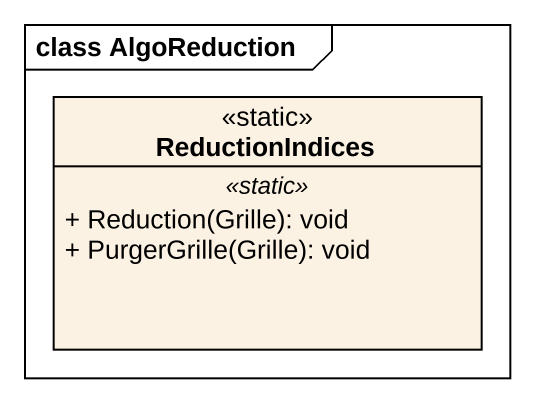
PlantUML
@startuml
mainframe class AlgoReduction
hide circle
hide empty members
skinparam classAttributeIconSize 0
class ReductionIndices <<static>> {
  .. <<static>> ..
  + Reduction(Grille): void
  + PurgerGrille(Grille): void
}
@enduml
